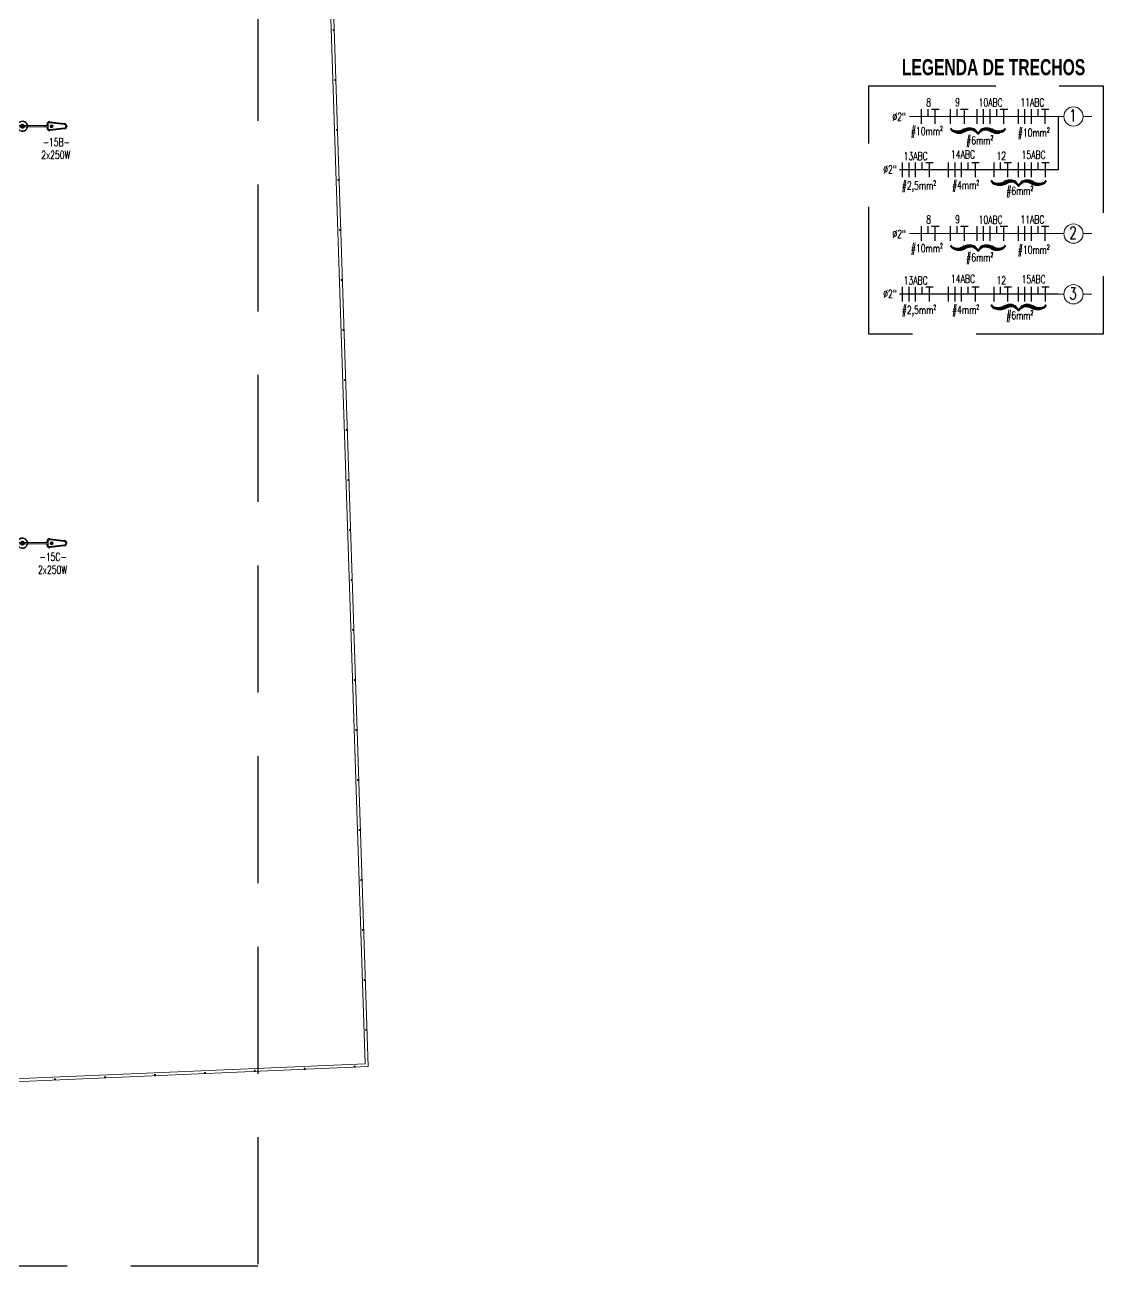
# Model space of a CAD drawing. Header units: millimetres. Extents: x 214 to 1190, y -192 to 1092.
# Drawn here: x 745.9 to 799.8, y 867 to 929 of the extents above; entities that cross this region are included whole.
import ezdxf
from ezdxf.enums import TextEntityAlignment as Align

# ---------------------------------------------------------------- set-up
doc = ezdxf.new("R2010")
doc.units = ezdxf.units.MM
doc.linetypes.add('OCULTA2', pattern=[4.7625, 3.175, -1.5875])
for name, color, linetype, lineweight in [('I-ARQ', 8, 'Continuous', 0), ('I-CAIXAS', 3, 'Continuous', 30), ('I-FIAÇÃO', 2, 'Continuous', 25), ('I-LIN_CHAMADA', 9, 'Continuous', 9), ('I-LUMINÁRIA_EXT', 4, 'Continuous', 25), ('I-POSTES', 4, 'Continuous', 25), ('I-TEXTOS', 2, 'Continuous', 25)]:
    doc.layers.add(name, color=color, linetype=linetype, lineweight=lineweight)
doc.styles.add('ROMANS', font='ROMANS.SHX', dxfattribs={"height": 0.25})
doc.styles.add('SANSSERIFBOLD', font='sasb____.pfb')
doc.styles.get("Standard").update_dxf_attribs({"font": 'arial.ttf'})

# ---------------------------------------------------------------- blocks, each defined once
blk = doc.blocks.new('*U74')
at = {"layer": 'I-FIAÇÃO', "color": 2}
for p, q in [((-0.04, -0.07), (-0.04, 0.07)), ((0.022, 0), (0.022, 0.07)), ((0.056, 0.07), (0.126, 0.07)), ((0.091, -0.07), (0.091, 0.07))]:
    blk.add_line(p, q, dxfattribs=at)
at = {"layer": 'I-TEXTOS'}
for tag, flags, p in [('CIRCUITO', 1, (0.006, -0.344)), ('DISTANCIA', 5, (0.007, -0.487))]:
    blk.add_attdef(tag, text='', height=0.1, dxfattribs=dict(at, flags=flags)).set_placement(p, align=Align.TOP_LEFT)
blk = doc.blocks.new('FA2')
at = {"layer": 'I-FIAÇÃO', "color": 2}
for p, q in [((464637.637, 9296306.434), (464637.637, 9296307.356)), ((464638.049, 9296306.434), (464638.049, 9296307.356)), ((464638.461, 9296306.434), (464638.461, 9296307.356)), ((464638.873, 9296306.895), (464638.873, 9296307.356)), ((464639.092, 9296307.356), (464639.553, 9296307.356)), ((464639.323, 9296306.434), (464639.323, 9296307.356))]:
    blk.add_line(p, q, dxfattribs=at)
blk = doc.blocks.new('CERCA')
at = {"layer": 'I-ARQ'}
blk.add_lwpolyline([(-0.025, 0), (0.025, 0), (0.025, -0.06), (-0.025, -0.06)], close=True, dxfattribs=at)
blk = doc.blocks.new('poste 1x400w')
at = {"layer": 'I-LUMINÁRIA_EXT', "linetype": 'Continuous', "lineweight": 0}
blk.add_hatch(color=9, dxfattribs=at).paths.add_polyline_path([(297.622, 60.492, 1), (297.621, 60.323, 1)])
at = {"layer": 'I-LUMINÁRIA_EXT', "color": 9, "linetype": 'Continuous', "lineweight": 0}
for p, q in [((297.581, 60.604), (297.581, 61.894)), ((297.666, 60.604), (297.666, 61.894))]:
    blk.add_line(p, q, dxfattribs=at)
at = {"layer": 'I-LUMINÁRIA_EXT'}
for p, q in [((297.478, 59.685), (297.381, 60.501)), ((297.519, 60.657), (297.581, 60.657)), ((297.666, 60.657), (297.728, 60.657)), ((297.867, 60.501), (297.769, 59.685)), ((297.624, 59.562), (297.617, 59.562)), ((297.631, 59.562), (297.624, 59.562))]:
    blk.add_line(p, q, dxfattribs=at)
at = {"layer": 'I-LUMINÁRIA_EXT', "color": 9, "lineweight": 0}
for p, q in [((297.531, 59.691), (297.434, 60.507)), ((297.519, 60.604), (297.728, 60.604)), ((297.814, 60.507), (297.716, 59.691))]:
    blk.add_line(p, q, dxfattribs=at)
at = {"layer": 'I-LUMINÁRIA_EXT', "color": 9, "linetype": 'Continuous', "lineweight": 0}
blk.add_circle((297.621, 60.408), 0.0845, dxfattribs=at)
at = {"layer": 'I-LUMINÁRIA_EXT'}
for centre, start, end in [((297.519, 60.517), 90, 186.80963), ((297.728, 60.517), 353.19037, 90), ((297.617, 59.701), 186.80963, 270), ((297.631, 59.701), 270, 353.19037)]:
    blk.add_arc(centre, 0.139, start, end, dxfattribs=at)
at = {"layer": 'I-LUMINÁRIA_EXT', "color": 9, "lineweight": 0}
for centre, radius, start, end in [((297.519, 60.517), 0.0861, 90, 186.80963), ((297.728, 60.517), 0.0861, 353.19037, 90), ((297.618, 59.702), 0.0879, 187.25483, 278.24927), ((297.631, 59.701), 0.0861, 270, 353.19037)]:
    blk.add_arc(centre, radius, start, end, dxfattribs=at)
at = {"layer": 'I-POSTES', "linetype": 'Continuous', "const_width": 0.136}
blk.add_lwpolyline([(297.624, 62.095, 1), (297.624, 61.959, 1)], format="xyb", close=True, dxfattribs=at)
at = {"layer": 'I-POSTES'}
for start, end in [(171.19152, 261.19152), (171.19152, 261.19152), (171.19152, 261.19152), (81.19152, 171.19152), (81.19152, 171.19152), (81.19152, 171.19152), (351.19152, 81.19152), (351.19152, 81.19152), (351.19152, 81.19152), (278.80848, 351.19152), (278.80848, 351.19152), (278.80848, 351.19152)]:
    blk.add_arc((297.624, 62.027), 0.279, start, end, dxfattribs=at)
blk = doc.blocks.new('POSTE 250W  1P')
at = {"layer": 'I-POSTES', "xscale": 0.9, "yscale": 0.9, "zscale": 0.9, "rotation": 180}
blk.add_blockref('poste 1x400w', (267.871, 55.829), dxfattribs=at)
at = {"layer": 'I-POSTES', "xscale": -0.9, "yscale": 0.9, "zscale": 0.9}
blk.add_blockref('poste 1x400w', (267.871, -55.82), dxfattribs=at)

msp = doc.modelspace()

# ---------------------------------------------------------------- linework, layer by layer
for p, q in [((797.532, 924.413), (797.532, 921.747)), ((797.532, 921.747), (789.602, 921.747)), ((797.532, 915.528), (789.602, 915.528))]:
    msp.add_line(p, q)
at = {"linetype": 'OCULTA2', "ltscale": 2}
for points in [[(590.858, 987.697), (757.521, 987.697), (757.521, 866.955), (590.858, 866.955)], [(788.067, 925.952), (799.786, 925.952), (799.786, 913.543), (788.067, 913.543)]]:
    msp.add_lwpolyline(points, close=True, dxfattribs=at)
at = {"layer": 'I-ARQ'}
for p, q in [((762.884, 877.07), (759.817, 971.049)), ((763.038, 876.926), (759.962, 971.199)), ((611.262, 870.469), (763.038, 876.926)), ((611.434, 870.626), (762.884, 877.07))]:
    msp.add_line(p, q, dxfattribs=at)
at = {"layer": 'I-CAIXAS', "color": 2}
msp.add_point((746.878, 923.928), dxfattribs=at)
at = {"layer": 'I-FIAÇÃO', "color": 2}
for p, q in [((792.156, 924.044), (792.156, 924.783)), ((792.486, 924.413), (792.486, 924.783)), ((792.661, 924.783), (793.03, 924.783)), ((792.846, 924.044), (792.846, 924.783)), ((792.156, 918.191), (792.156, 918.929)), ((792.486, 918.56), (792.486, 918.929)), ((792.661, 918.929), (793.03, 918.929)), ((792.846, 918.191), (792.846, 918.929))]:
    msp.add_line(p, q, dxfattribs=at)
at = {"layer": 'I-LIN_CHAMADA', "lineweight": 0}
for p, q in [((797.532, 924.413), (790.097, 924.413)), ((797.532, 918.56), (790.097, 918.56))]:
    msp.add_line(p, q, dxfattribs=at)
at = {"layer": 'I-LIN_CHAMADA'}
for p, q in [((797.82, 924.413), (797.532, 924.413)), ((798.783, 924.413), (799.211, 924.413)), ((797.82, 918.56), (797.532, 918.56)), ((798.783, 918.56), (799.211, 918.56)), ((797.82, 915.528), (797.532, 915.528)), ((798.783, 915.528), (799.211, 915.528))]:
    msp.add_line(p, q, dxfattribs=at)
for centre in [(798.301, 924.413), (798.301, 918.56), (798.301, 915.528)]:
    msp.add_circle(centre, 0.482, dxfattribs=at)

# ---------------------------------------------------------------- block references
at = {"layer": 'I-ARQ'}
for p, rotation in [((761.348, 928.731), 271.8692357831588), ((761.429, 926.233), 271.8692357831588), ((761.511, 923.734), 271.8692357831588), ((761.592, 921.235), 271.8692357831588), ((761.674, 918.737), 271.8692357831588), ((761.755, 916.238), 271.8692357831588), ((761.837, 913.739), 271.8692357831588), ((761.918, 911.241), 271.8692357831588), ((762, 908.742), 271.8692357831588), ((762.082, 906.243), 271.8692357831588), ((762.163, 903.745), 271.8692357831588), ((762.245, 901.246), 271.8692357831588), ((762.326, 898.747), 271.8692357831588), ((762.408, 896.249), 271.8692357831588), ((762.489, 893.75), 271.8692357831588), ((762.571, 891.251), 271.8692357831588), ((762.652, 888.753), 271.8692357831588), ((762.734, 886.254), 271.8692357831588), ((762.816, 883.755), 271.8692357831588), ((762.897, 881.257), 271.8692357831588), ((762.979, 878.758), 271.8692357831588), ((754.879, 876.579), 182.4362404062261), ((757.376, 876.685), 182.4362404062261), ((759.874, 876.791), 182.4362404062261), ((762.372, 876.898), 182.4362404062261), ((747.386, 876.26), 182.4362404062261), ((749.883, 876.366), 182.4362404062261), ((752.381, 876.473), 182.4362404062261)]:
    msp.add_blockref('CERCA', p, dxfattribs=dict(at, rotation=rotation))
at = {"layer": 'I-FIAÇÃO'}
for name, p, xscale, yscale, zscale in [('*U74', (790.916, 924.413), 5.257142400741578, 5.257142400741578, 5.257142400741578), ('FA2', (-370916.631, -7436121.103), 0.8, 0.8, 0.8), ('FA2', (-370914.565, -7436121.103), 0.8, 0.8, 0.8), ('FA2', (-370920.358, -7436123.769), 0.8, 0.8, 0.8), ('FA2', (-370918.058, -7436123.769), 0.8, 0.8, 0.8), ('*U74', (794.542, 921.747), 5.257142400741578, 5.257142400741578, 5.257142400741578), ('FA2', (-370914.562, -7436123.769), 0.8, 0.8, 0.8), ('*U74', (790.916, 918.56), 5.257142400741578, 5.257142400741578, 5.257142400741578), ('FA2', (-370916.631, -7436126.956), 0.8, 0.8, 0.8), ('FA2', (-370914.565, -7436126.956), 0.8, 0.8, 0.8), ('FA2', (-370920.358, -7436129.988), 0.8, 0.8, 0.8), ('FA2', (-370918.058, -7436129.988), 0.8, 0.8, 0.8), ('*U74', (794.542, 915.528), 5.257142400741578, 5.257142400741578, 5.257142400741578), ('FA2', (-370914.562, -7436129.988), 0.8, 0.8, 0.8)]:
    msp.add_blockref(name, p, dxfattribs=dict(at, xscale=xscale, yscale=yscale, zscale=zscale))
at = {"layer": 'I-LUMINÁRIA_EXT', "xscale": -1, "rotation": 90}
for p in [(745.76, 923.937), (745.76, 903.099)]:
    msp.add_blockref('POSTE 250W  1P', p, dxfattribs=at)

# ---------------------------------------------------------------- texts
at = {"layer": 'I-TEXTOS', "color": 4, "style": 'SANSSERIFBOLD', "width": 0.7}
msp.add_text('LEGENDA DE TRECHOS', height=0.79998, dxfattribs=at).set_placement((789.721, 926.479))
at = {"layer": 'I-TEXTOS', "style": 'ROMANS', "width": 0.7}
for s, p in [('8', (791.057, 924.914)), ('9', (792.504, 924.932)), ('10ABC', (794.158, 924.908)), ('11ABC', (796.248, 924.915)), ('13ABC', (790.413, 922.239)), ('14ABC', (792.779, 922.319)), ('12', (794.691, 922.245)), ('15ABC', (796.308, 922.298)), ('8', (791.057, 919.061)), ('9', (792.504, 919.079)), ('10ABC', (794.158, 919.055)), ('11ABC', (796.248, 919.062)), ('13ABC', (790.413, 916.02)), ('14ABC', (792.779, 916.1)), ('12', (794.691, 916.026)), ('15ABC', (796.308, 916.079))]:
    msp.add_text(s, height=0.4, dxfattribs=at).set_placement(p, align=Align.CENTER)
for s, p in [('Ø2"', (789.584, 924.393)), ('#10mm²', (790.973, 923.651)), ('#10mm²', (796.316, 923.579)), ('#6mm²', (793.618, 923.192)), ('Ø2"', (789.124, 921.768)), ('#2,5mm²', (790.579, 920.934)), ('#4mm²', (792.912, 920.949)), ('#6mm²', (795.62, 920.666)), ('Ø2"', (789.584, 918.539)), ('#10mm²', (790.973, 917.798)), ('#6mm²', (793.618, 917.339)), ('#10mm²', (796.316, 917.725)), ('Ø2"', (789.124, 915.549)), ('#2,5mm²', (790.579, 914.715)), ('#4mm²', (792.912, 914.73)), ('#6mm²', (795.62, 914.447))]:
    msp.add_text(s, height=0.4, dxfattribs=at).set_placement(p, align=Align.MIDDLE)
for s, height, p in [('1', 0.6, (798.095, 924.16)), ('-15B-', 0.4, (746.773, 922.933, -1199.784)), ('2x250W', 0.4, (746.698, 922.292, -399.928)), ('2', 0.6, (798.095, 918.307)), ('3', 0.6, (798.095, 915.275)), ('-15C-', 0.4, (746.614, 902.204, -1199.784)), ('2x250W', 0.4, (746.538, 901.564, -399.928))]:
    msp.add_text(s, height=height, dxfattribs=at).set_placement(p)
for p in [(793.529, 923.711), (795.559, 921.104), (793.529, 917.858), (795.559, 914.885)]:
    msp.add_text('{', height=1.8, rotation=90, dxfattribs=at).set_placement(p, align=Align.MIDDLE)

doc.saveas('drawing.dxf')
